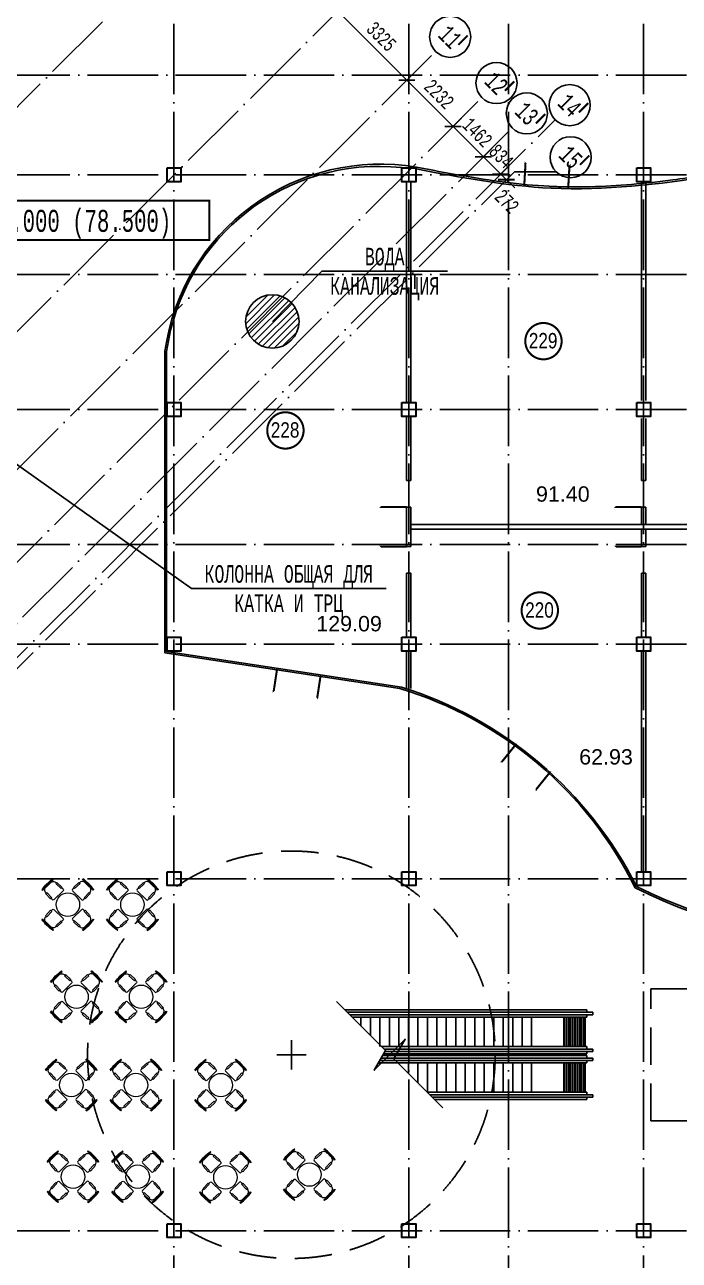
# Model space of a CAD drawing. Extents: x -4497 to 351150, y -50 to 322254.
# Drawn here: x 71684 to 93986, y 243079 to 285207 of the extents above; entities that cross this region are included whole.
import ezdxf
from ezdxf.enums import TextEntityAlignment as Align

# ---------------------------------------------------------------- set-up
doc = ezdxf.new("R2010")
doc.units = 0
doc.header["$LTSCALE"] = 100
doc.header["$PDMODE"] = 3
for name, pattern in [('ACAD_ISO04W100', [30, 24, -3, 0, -3]), ('DASHED', [19.05, 12.7, -6.35]), ('HIDDEN4', [10, 5, -5])]:
    doc.linetypes.add(name, pattern=pattern)
doc.layers.get('0').update_dxf_attribs({"linetype": 'CONTINUOUS'})
doc.layers.get('Defpoints').update_dxf_attribs({"linetype": 'CONTINUOUS'})
for name, color, linetype in [('axis', 40, 'CONTINUOUS'), ('COLON', 5, 'CONTINUOUS'), ('DIM', 130, 'CONTINUOUS'), ('DOORS', 8, 'CONTINUOUS'), ('EEE', 7, 'CONTINUOUS'), ('GKL', 5, 'CONTINUOUS'), ('Glass', 4, 'CONTINUOUS'), ('S', 2, 'CONTINUOUS'), ('TEXT', 2, 'CONTINUOUS'), ('WALL', 7, 'CONTINUOUS')]:
    doc.layers.add(name, color=color, linetype=linetype)
doc.layers.add('OBORUD', color=7, linetype='CONTINUOUS', true_color=0x83639d)
doc.styles.add('ARIEL-17.5', font='arial.ttf', dxfattribs={"height": 15})
doc.styles.add('MONOTXT1', font='monotxt1', dxfattribs={"width": 0.65, "height": 300})
doc.styles.add('ST_1', font='monotxt.shx', dxfattribs={"width": 0.65, "height": 600})
doc.styles.add('ST_2', font='monotxt.shx', dxfattribs={"width": 0.65, "height": 480})
doc.dimstyles.new('STY_DIM1', dxfattribs={"dimscale": 200, "dimtxt": 2.25, "dimasz": 2, "dimexe": 2, "dimexo": 2, "dimgap": 1, "dimtad": 1, "dimdec": 0, "dimzin": 0, "dimdsep": 46, "dimtxsty": 'ST_2', "dimblk1": 'ARCHTICK', "dimblk2": 'ARCHTICK', "dimsah": 1, "dimcen": 3, "dimclrd": 174, "dimclre": 174, "dimclrt": 174, "dimadec": 0, "dimazin": 0, "dimtfac": 1, "dimtdec": 0, "dimtix": 1, "dimtmove": 2, "dimatfit": 3, "dimldrblk": 'ARCHTICK', "dimfxl": 1, "dimtolj": 1, "dimtzin": 0, "dimarcsym": 0})

# ---------------------------------------------------------------- blocks, each defined once
blk = doc.blocks.new('столик кафе')
at = {"color": 74, "lineweight": 13}
for p, q in [((-262, 985), (-257, 956)), ((79, 945), (-79, 945)), ((257, 956), (262, 985)), ((-253, 552), (-256, 485)), ((-220, 450), (220, 450)), ((256, 485), (253, 552)), ((-985, 262), (-956, 257)), ((-945, -79), (-945, 79)), ((-552, 253), (-485, 256)), ((-450, 220), (-450, -220)), ((450, 220), (450, -220)), ((552, 253), (485, 256)), ((945, -79), (945, 79)), ((985, 262), (956, 257)), ((-956, -257), (-985, -262)), ((-485, -256), (-552, -253)), ((485, -256), (552, -253)), ((956, -257), (985, -262)), ((-253, -552), (-256, -485)), ((-220, -450), (220, -450)), ((256, -485), (253, -552)), ((-262, -985), (-257, -956)), ((79, -945), (-79, -945)), ((257, -956), (262, -985))]:
    blk.add_line(p, q, dxfattribs=at)
for points in [[(-270, 805), (-217, 803), (-227, 551), (-280, 553)], [(270, 805), (217, 803), (227, 551), (280, 553)], [(-805, 270), (-803, 217), (-551, 227), (-553, 280)], [(805, 270), (803, 217), (551, 227), (553, 280)], [(-805, -270), (-803, -217), (-551, -227), (-553, -280)], [(805, -270), (803, -217), (551, -227), (553, -280)], [(-270, -805), (-217, -803), (-227, -551), (-280, -553)], [(270, -805), (217, -803), (227, -551), (280, -553)]]:
    blk.add_lwpolyline(points, close=True, dxfattribs=at)
blk.add_circle((0, 0), 400, dxfattribs=at)
at = {"color": 74, "lineweight": 13, "extrusion": (0, 0, -1)}
for centre, major_axis, ratio, start_param, end_param in [((0, -406), (1528, 0), 0.923713, 4.540015, 4.884763), ((0, -406), (1499, 0), 0.922214, 4.540015, 4.884763), ((-109, 813), (95.6, 95.6), 1, 3.856825, 5.721497), ((109, 813), (95.6, 95.6), 1, -1.009108, 0.855564), ((-220, 485), (-25, 25), 1, 3.926991, 5.497787), ((220, 485), (25, 25), 1, 0.785398, 2.356194), ((485, 220), (25, 25), 1, 3.926991, 5.497787), ((813, 109), (95.6, -95.6), 1, 3.856825, 5.721497), ((-406, 0), (0, -1499), 0.922214, 4.540015, 4.884763), ((-406, 0), (0, -1528), 0.923713, 4.540015, 4.884763), ((485, -220), (25, -25), 1, 0.785398, 2.356194), ((813, -109), (95.6, -95.6), 1, -1.009108, 0.855564)]:
    blk.add_ellipse(centre, major_axis=major_axis, ratio=ratio, start_param=start_param, end_param=end_param, dxfattribs=at)
at = {"color": 74, "lineweight": 13}
for centre, major_axis, ratio, start_param, end_param in [((406, 0), (0, -1528), 0.923713, 4.540015, 4.884763), ((406, 0), (0, -1499), 0.922214, 4.540015, 4.884763), ((-813, 109), (-95.6, -95.6), 1, 3.856825, 5.721497), ((-485, 220), (-25, 25), 1, 3.926991, 5.497787), ((-813, -109), (-95.6, -95.6), 1, -1.009108, 0.855564), ((-485, -220), (-25, -25), 1, 0.785398, 2.356194), ((-220, -485), (-25, -25), 1, 3.926991, 5.497787), ((-109, -813), (95.6, -95.6), 1, 3.856825, 5.721497), ((109, -813), (95.6, -95.6), 1, -1.009108, 0.855564), ((220, -485), (25, -25), 1, 0.785398, 2.356194), ((0, 406), (1528, 0), 0.923713, 4.540015, 4.884763), ((0, 406), (1499, 0), 0.922214, 4.540015, 4.884763)]:
    blk.add_ellipse(centre, major_axis=major_axis, ratio=ratio, start_param=start_param, end_param=end_param, dxfattribs=at)
blk = doc.blocks.new('A$C584E3954')
at = {"layer": 'Glass', "linetype": 'Continuous'}
for p, q in [((-885, -1234), (-885, -1174)), ((615, -1234), (615, -1174))]:
    blk.add_line(p, q, dxfattribs=at)
blk.add_lwpolyline([(615, -1234, 70, 70, 0), (615, -1984, 0, 0, 0), (-135, -1234, 0, 0, 0), (-885, -1984, 70, 70, 0), (-885, -1234, 70, 70, 0)], format="xyseb", dxfattribs=at)
blk = doc.blocks.new('_ARCHTICK')
at = {"color": 0, "linetype": 'ByBlock', "const_width": 0.15}
blk.add_lwpolyline([(-0.5, -0.5), (0.5, 0.5)], dxfattribs=at)
blk = doc.blocks.new('*D220')
at = {"layer": 'axis', "color": 174, "lineweight": -2}
for p, q in [((82068, 285951), (84985, 283034)), ((82350, 285668), (82633, 285951)), ((84702, 283317), (84985, 283600))]:
    blk.add_line(p, q, dxfattribs=at)
at = {"layer": 'Defpoints', "color": 0}
for p in [(82350, 285668), (84702, 283317), (84702, 283317)]:
    blk.add_point(p, dxfattribs=at)
at = {"layer": 'axis', "color": 174, "lineweight": -2, "xscale": 400, "yscale": 400, "zscale": 400}
for p, rotation in [((82350, 285668), 134.9999999996083), ((84702, 283317), 314.9999999996082)]:
    blk.add_blockref('_ARCHTICK', p, dxfattribs=dict(at, rotation=rotation))
at = {"layer": 'axis', "color": 174, "insert": (83837, 284804), "char_height": 480, "attachment_point": 5, "rotation": 315, "style": 'ST_2'}
blk.add_mtext('\\A1;3325', dxfattribs=at)
blk = doc.blocks.new('*D221')
at = {"layer": 'axis', "color": 174, "lineweight": -2}
for p, q in [((84419, 283600), (86563, 281456)), ((84702, 283317), (84985, 283600)), ((86280, 281738), (86563, 282021))]:
    blk.add_line(p, q, dxfattribs=at)
at = {"layer": 'Defpoints', "color": 0}
for p in [(84702, 283317), (86280, 281738), (86280, 281738)]:
    blk.add_point(p, dxfattribs=at)
at = {"layer": 'axis', "color": 174, "lineweight": -2, "xscale": 400, "yscale": 400, "zscale": 400}
for p, rotation in [((84702, 283317), 134.9999999996083), ((86280, 281738), 314.9999999996082)]:
    blk.add_blockref('_ARCHTICK', p, dxfattribs=dict(at, rotation=rotation))
at = {"layer": 'axis', "color": 174, "insert": (85802, 282839), "char_height": 480, "attachment_point": 5, "rotation": 315, "style": 'ST_2'}
blk.add_mtext('\\A1;2232', dxfattribs=at)
blk = doc.blocks.new('*D222')
at = {"layer": 'axis', "color": 174, "lineweight": -2}
for p, q in [((86280, 281738), (85997, 282021)), ((86280, 281738), (86563, 282021)), ((86280, 281738), (87314, 280705)), ((87314, 280705), (87597, 280988)), ((87314, 280705), (87597, 280422))]:
    blk.add_line(p, q, dxfattribs=at)
at = {"layer": 'Defpoints', "color": 0}
for p in [(86280, 281738), (87314, 280705), (87314, 280705)]:
    blk.add_point(p, dxfattribs=at)
at = {"layer": 'axis', "color": 174, "lineweight": -2, "xscale": 400, "yscale": 400, "zscale": 400}
for p, rotation in [((86280, 281738), 314.9999999996082), ((87314, 280705), 134.9999999996083)]:
    blk.add_blockref('_ARCHTICK', p, dxfattribs=dict(at, rotation=rotation))
at = {"layer": 'axis', "color": 174, "insert": (87108, 281533), "char_height": 480, "attachment_point": 5, "rotation": 315, "style": 'ST_2'}
blk.add_mtext('\\A1;1462', dxfattribs=at)
blk = doc.blocks.new('*D223')
at = {"layer": 'axis', "color": 174, "lineweight": -2}
for p, q in [((87314, 280705), (87031, 280988)), ((87314, 280705), (87597, 280988)), ((87314, 280705), (87903, 280115)), ((87903, 280115), (88186, 280398)), ((87903, 280115), (88186, 279832))]:
    blk.add_line(p, q, dxfattribs=at)
at = {"layer": 'Defpoints', "color": 0}
for p in [(87314, 280705), (87903, 280115), (87903, 280115)]:
    blk.add_point(p, dxfattribs=at)
at = {"layer": 'axis', "color": 174, "lineweight": -2, "xscale": 400, "yscale": 400, "zscale": 400}
for p, rotation in [((87314, 280705), 314.9999999996082), ((87903, 280115), 134.9999999996083)]:
    blk.add_blockref('_ARCHTICK', p, dxfattribs=dict(at, rotation=rotation))
at = {"layer": 'axis', "color": 174, "insert": (87920, 280721), "char_height": 480, "attachment_point": 5, "rotation": 315, "style": 'ST_2'}
blk.add_mtext('\\A1;834', dxfattribs=at)
blk = doc.blocks.new('*D224')
at = {"layer": 'axis', "color": 174, "lineweight": -2}
for p, q in [((87903, 280115), (87621, 280398)), ((87903, 280115), (88186, 280398)), ((88096, 279923), (88379, 280205)), ((87903, 280115), (88096, 279923)), ((88096, 279923), (88379, 279640))]:
    blk.add_line(p, q, dxfattribs=at)
at = {"layer": 'Defpoints', "color": 0}
for p in [(87903, 280115), (88096, 279923), (88096, 279923)]:
    blk.add_point(p, dxfattribs=at)
at = {"layer": 'axis', "color": 174, "lineweight": -2, "xscale": 400, "yscale": 400, "zscale": 400}
for p, rotation in [((87903, 280115), 314.9999999996082), ((88096, 279923), 134.9999999996083)]:
    blk.add_blockref('_ARCHTICK', p, dxfattribs=dict(at, rotation=rotation))
at = {"layer": 'axis', "color": 174, "insert": (88115, 279182), "char_height": 480, "attachment_point": 5, "rotation": 315, "style": 'ST_2'}
blk.add_mtext('\\A1;272', dxfattribs=at)
blk = doc.blocks.new('A$C7174312D')
at = {"layer": 'WALL'}
for p, q in [((4250, -5750), (4250, -6750)), ((3750, -6250), (4750, -6250))]:
    blk.add_line(p, q, dxfattribs=at)
blk = doc.blocks.new('psw1')
at = {"color": 7, "linetype": 'Continuous'}
blk.add_circle((-347, 1), 350, dxfattribs=at)
at = {"color": 7, "linetype": 'Continuous', "style": 'MONOTXT1', "width": 0.65}
blk.add_attdef('99', text='', height=300, dxfattribs=at).set_placement((-347, 1), align=Align.MIDDLE)

msp = doc.modelspace()

# ---------------------------------------------------------------- hatches: boundary and pattern name
h = msp.add_hatch()
h.set_pattern_fill('ANSI31', color=256, scale=50, style=0)
h.set_pattern_definition([(45, (-5943.37, -141515.76), (-112.2532, 112.2532), [])])
h.paths.add_polyline_path([(81031.2, 275090.1, 1), (79211.1, 275090.1, 1)])

# ---------------------------------------------------------------- linework, layer by layer
at = {"linetype": 'HIDDEN4', "ltscale": 2000}
for p, q in [((90834.7, 251617.2), (82590.8, 251617.2)), ((91036.8, 251534.3), (82673.7, 251534.3)), ((91036.8, 251451.5), (82756.5, 251451.5)), ((90834.7, 251368.7), (82839.3, 251368.7)), ((90834.7, 250365.7), (83842.3, 250365.7)), ((91036.8, 250282.8), (83925.2, 250282.8)), ((91036.8, 249891.5), (83784.8, 249891.5)), ((91036.8, 249974.3), (83832.6, 249974.3)), ((90834.7, 250057.2), (83880.4, 250057.2)), ((90834.7, 250117.2), (83915.1, 250117.2)), ((91036.8, 250200), (83962.9, 250200)), ((90834.7, 249808.7), (83737, 249808.7)), ((90834.7, 248805.7), (85402.3, 248805.7)), ((91036.8, 248722.8), (85485.2, 248722.8)), ((91036.8, 248640), (85568, 248640)), ((90834.7, 248557.2), (85650.8, 248557.2))]:
    msp.add_line(p, q, dxfattribs=at)
at = {"linetype": 'Continuous'}
for p, q in [((90834.7, 251617.2), (90834.7, 251534.3)), ((91036.8, 251451.5), (91036.8, 251534.3)), ((90834.7, 251368.7), (90834.7, 251451.5)), ((90834.7, 250365.7), (90834.7, 250282.8)), ((91036.8, 250282.8), (91036.8, 250200)), ((90834.7, 250117.2), (90834.7, 250200)), ((90834.7, 250057.2), (90834.7, 249974.3)), ((90834.7, 249808.7), (90834.7, 249891.5)), ((91036.8, 249891.5), (91036.8, 249974.3)), ((90834.7, 248805.7), (90834.7, 248722.8)), ((90834.7, 248557.2), (90834.7, 248640)), ((91036.8, 248722.8), (91036.8, 248640))]:
    msp.add_line(p, q, dxfattribs=at)
for p, q in [((90048.4, 250365.7), (90048.4, 251368.7)), ((90076.4, 250365.7), (90076.4, 251368.7)), ((90141.1, 250365.7), (90141.1, 251368.7)), ((90205.8, 250365.7), (90205.8, 251368.7)), ((90270.5, 250365.7), (90270.5, 251368.7)), ((90335.2, 250365.7), (90335.2, 251368.7)), ((90400, 250365.7), (90400, 251368.7)), ((90464.7, 250365.7), (90464.7, 251368.7)), ((90529.4, 250365.7), (90529.4, 251368.7)), ((90594.1, 250365.7), (90594.1, 251368.7)), ((90658.8, 250365.7), (90658.8, 251368.7)), ((90723.5, 250365.7), (90723.5, 251368.7)), ((90775.7, 250365.7), (90775.7, 251368.7)), ((90048.4, 249808.7), (90048.4, 248805.7)), ((90076.4, 249808.7), (90076.4, 248805.7)), ((90141.1, 249808.7), (90141.1, 248805.7)), ((90205.8, 249808.7), (90205.8, 248805.7)), ((90270.5, 249808.7), (90270.5, 248805.7)), ((90335.2, 249808.7), (90335.2, 248805.7)), ((90400, 249808.7), (90400, 248805.7)), ((90464.7, 249808.7), (90464.7, 248805.7)), ((90529.4, 249808.7), (90529.4, 248805.7)), ((90594.1, 249808.7), (90594.1, 248805.7)), ((90658.8, 249808.7), (90658.8, 248805.7)), ((90723.5, 249808.7), (90723.5, 248805.7)), ((90775.7, 249808.7), (90775.7, 248805.7))]:
    msp.add_line(p, q)
at = {"flags": 128}
msp.add_lwpolyline([(80121.1, 275090.1), (81804, 276800.1), (86094, 276800.1)], dxfattribs=at)
msp.add_circle((80121.1, 275090.1), 910.1)
at = {"layer": 'axis', "linetype": 'ACAD_ISO04W100'}
for p, q in [((76769.3, 318243.4), (76769.3, 84615.2)), ((84769.3, 318243.4), (84769.3, 84615.2)), ((88169.3, 318243.4), (88169.3, 84615.2)), ((92769.3, 318243.4), (92769.3, 84615.2)), ((19600.9, 230576), (79504.5, 290479.6)), ((26342.9, 229660.8), (83333.1, 286651)), ((32937, 231552), (85684.5, 284299.6)), ((-1176.8, 283487.2), (272433.1, 283487.2)), ((38758, 234216.3), (87262.9, 282721.2)), ((57351.8, 249563.5), (89757.2, 281968.9)), ((44034.2, 237425.3), (88296.5, 281687.6)), ((53301.7, 245128.3), (88368.5, 280195.1)), ((-1176.8, 280087.2), (272433.1, 280087.2)), ((-1176.8, 276687.2), (272433.1, 276687.2)), ((-1176.8, 272087.2), (272433.1, 272087.2)), ((-1176.8, 256087.2), (272433.1, 256087.2)), ((-1176.8, 244087.2), (272433.1, 244087.2))]:
    msp.add_line(p, q, dxfattribs=at)
at = {"layer": 'axis'}
for p, q in [((89789, 280195.1), (88368.5, 280195.1)), ((89789, 280195.1), (88368.5, 280195.1)), ((84978.5, 276204.6), (84978.5, 276697.6))]:
    msp.add_line(p, q, dxfattribs=at)
at = {"layer": 'axis', "color": 6, "linetype": 'ACAD_ISO04W100'}
for p, q in [((-1176.8, 267487.2), (272433.1, 267487.2)), ((-1176.8, 264087.2), (272433.1, 264087.2))]:
    msp.add_line(p, q, dxfattribs=at)
at = {"layer": 'axis', "const_width": 70, "flags": 128}
for points in [[(86778.7, 284841.1), (86460.5, 284522.8)], [(88360.3, 283273.7), (88042, 282955.5)], [(90883.2, 282535.6), (90565, 282217.4)], [(89422.5, 282159.6), (89104.3, 281841.4)], [(90919.8, 280747.6), (90601.6, 280429.3)]]:
    msp.add_lwpolyline(points, dxfattribs=at)
at = {"layer": 'COLON', "color": 3, "lineweight": 30, "flags": 128}
for points in [[(76534.3, 280322.2), (77004.3, 280322.2), (77004.3, 279852.2), (76534.3, 279852.2), (76534.3, 280322.2)], [(84534.3, 280322.2), (85004.3, 280322.2), (85004.3, 279852.2), (84534.3, 279852.2), (84534.3, 280322.2)], [(92534.3, 280322.2), (93004.3, 280322.2), (93004.3, 279852.2), (92534.3, 279852.2), (92534.3, 280322.2)], [(76534.3, 272322.2), (77004.3, 272322.2), (77004.3, 271852.2), (76534.3, 271852.2), (76534.3, 272322.2)], [(84534.3, 272322.2), (85004.3, 272322.2), (85004.3, 271852.2), (84534.3, 271852.2), (84534.3, 272322.2)], [(92534.3, 272322.2), (93004.3, 272322.2), (93004.3, 271852.2), (92534.3, 271852.2), (92534.3, 272322.2)], [(76534.3, 264322.2), (77004.3, 264322.2), (77004.3, 263852.2), (76534.3, 263852.2), (76534.3, 264322.2)], [(84534.3, 264322.2), (85004.3, 264322.2), (85004.3, 263852.2), (84534.3, 263852.2), (84534.3, 264322.2)], [(92534.3, 264322.2), (93004.3, 264322.2), (93004.3, 263852.2), (92534.3, 263852.2), (92534.3, 264322.2)], [(76534.3, 256322.2), (77004.3, 256322.2), (77004.3, 255852.2), (76534.3, 255852.2), (76534.3, 256322.2)], [(84534.3, 256322.2), (85004.3, 256322.2), (85004.3, 255852.2), (84534.3, 255852.2), (84534.3, 256322.2)], [(92534.3, 256322.2), (93004.3, 256322.2), (93004.3, 255852.2), (92534.3, 255852.2), (92534.3, 256322.2)], [(76534.3, 244322.2), (77004.3, 244322.2), (77004.3, 243852.2), (76534.3, 243852.2), (76534.3, 244322.2)], [(84534.3, 244322.2), (85004.3, 244322.2), (85004.3, 243852.2), (84534.3, 243852.2), (84534.3, 244322.2)], [(92534.3, 244322.2), (93004.3, 244322.2), (93004.3, 243852.2), (92534.3, 243852.2), (92534.3, 244322.2)]]:
    msp.add_lwpolyline(points, dxfattribs=at)
at = {"layer": 'DIM', "flags": 128}
msp.add_lwpolyline([(68769.3, 272087.2), (77365.9, 265981.4), (83995.9, 265981.4)], dxfattribs=at)
at = {"layer": 'DOORS'}
msp.add_line((76769.3, 256087.2), (76769.3, 256087.2), dxfattribs=at)
at = {"layer": 'DOORS', "flags": 128}
for points in [[(84694.3, 268762.2, 70, 70, 0), (83794.3, 268762.2, 0, 0, 0), (84694.3, 269662.2, 0, 0, 0)], [(92694.3, 268762.2, 70, 70, 0), (91794.3, 268762.2, 0, 0, 0), (92694.3, 269662.2, 0, 0, 0)], [(84694.3, 267412.2, 70, 70, 0), (83794.3, 267412.2, 0, 0, 0), (84694.3, 266512.2, 0, 0, 0)], [(92694.3, 267412.2, 70, 70, 0), (91794.3, 267412.2, 0, 0, 0), (92694.3, 266512.2, 0, 0, 0)]]:
    msp.add_lwpolyline(points, format="xyseb", dxfattribs=at)
at = {"layer": 'EEE', "linetype": 'Continuous', "const_width": 70}
for points in [[(88738.5, 274417.5, 1), (89977.6, 274417.5, 1)], [(79946.6, 271373.3, 1), (81185.8, 271373.3, 1)], [(88614.1, 265234.8, 1), (89853.2, 265234.8, 1)]]:
    msp.add_lwpolyline(points, format="xyb", close=True, dxfattribs=at)
at = {"layer": 'GKL'}
for points in [[(84694.3, 272341.3), (84694.3, 279833)], [(84844.3, 272341.3), (84844.3, 279833)], [(92694.3, 272393.1), (92694.3, 279833)], [(92844.3, 272393.1), (92844.3, 279833)], [(84694.3, 269662.2), (84694.3, 271833)], [(84844.3, 269662.2), (84844.3, 271833)], [(92694.3, 269662.2), (92694.3, 271781.2)], [(92844.3, 269662.2), (92844.3, 271781.2)], [(84694.3, 269662.2), (84844.3, 269662.2)], [(92694.3, 269662.2), (92844.3, 269662.2)], [(84694.3, 267412.2), (84694.3, 268762.2)], [(84694.3, 268762.2), (84844.3, 268762.2)], [(84844.3, 267412.2), (84844.3, 268762.2)], [(92694.3, 268162.2), (92694.3, 268762.2)], [(92694.3, 268762.2), (92844.3, 268762.2)], [(92844.3, 268162.2), (92844.3, 268762.2)], [(84844.3, 268162.2), (142644.3, 268162.2)], [(84844.3, 268012.2), (142644.3, 268012.2)], [(92694.3, 267412.2), (92694.3, 268012.2)], [(92844.3, 267412.2), (92844.3, 268012.2)], [(84694.3, 267412.2), (84844.3, 267412.2)], [(92694.3, 267412.2), (92844.3, 267412.2)], [(84694.3, 266512.2), (84844.3, 266512.2)], [(84694.3, 264341.3), (84694.3, 266512.2)], [(84844.3, 264341.3), (84844.3, 266512.2)], [(92694.3, 264341.3), (92694.3, 266512.2)], [(92694.3, 266512.2), (92844.3, 266512.2)], [(92844.3, 264341.3), (92844.3, 266512.2)], [(84694.3, 262593), (84694.3, 263833)], [(84844.3, 262570.2), (84844.3, 263833)], [(92694.3, 256341.3), (92694.3, 263833)], [(92844.3, 256341.3), (92844.3, 263833)]]:
    msp.add_lwpolyline(points, dxfattribs=at)
at = {"layer": 'Glass'}
for p, q in [((76459.3, 263786), (76459.3, 274072.5)), ((76519.3, 263837.2), (76519.3, 274068.4)), ((76459.3, 263786), (84459.3, 262574.9)), ((76519.3, 263837.2), (84519.3, 262619.6))]:
    msp.add_line(p, q, dxfattribs=at)
for centre, radius, start, end in [((83794, 273047.4), 7406, 80.3893, 172.01185), ((83760.2, 273066.8), 7309.9, 84.0396, 172.12495), ((80634.1, 249927.4), 13213.3, 26.27711, 73.17229), ((80523.6, 249797.7), 13430.1, 26.65064, 72.69123), ((100507.6, 271851.8), 17966.8, 243.46843, 296.53229), ((100507.6, 271851.8), 17906.8, 243.53286, 296.57752)]:
    msp.add_arc(centre, radius, start, end, dxfattribs=at)
msp.add_spline([(85019.3, 280290.5), (89620, 279633.9), (100637.6, 280877.1), (128151.4, 279462.1), (139278.3, 282291.4)], degree=3, dxfattribs=at)
msp.add_open_spline([(85030.5, 280349.5), (85534, 280253.9), (86037.3, 280158.3), (87043.3, 279982.7), (87546, 279902.5), (88551, 279773), (89053.2, 279723.7), (89613.6, 279694.2), (89672, 279691.4), (89788.7, 279686.5), (89847.1, 279684.4), (90022.3, 279678.9), (90139.1, 279676.4), (90489.5, 279672.4), (90723.2, 279674.4), (91424.4, 279692.5), (91892.3, 279720.9), (92828.6, 279802.4), (93297.1, 279855.5), (94410.1, 280001.1), (95054.8, 280101.1), (96345.9, 280311.5), (96992.4, 280421.9), (98287.2, 280632.3), (98935.5, 280732.3), (99705.7, 280832.1), (99826.5, 280847.2), (100113.5, 280881.7), (100279.7, 280900.5), (100526.6, 280926.4), (100607.2, 280934.5), (100768.5, 280950.1), (100849.1, 280957.6), (101091.1, 280979.1), (101252.5, 280992.2), (101736.7, 281027.6), (102059.7, 281046.2), (103029, 281088.3), (103675.8, 281098.1), (105471.3, 281082.7), (106620.7, 281024.5), (108920.2, 280845.3), (110070.1, 280724.2), (112368.6, 280452.7), (113517.1, 280302.2), (115810.6, 280005.2), (116955.7, 279858.8), (119240.4, 279603.4), (120380, 279494.4), (122651.8, 279347.2), (123784, 279309.1), (125323.6, 279328.1), (125735.2, 279340.1), (126345.4, 279369.6), (126544.6, 279381), (127141.6, 279421.1), (127539, 279455.5), (128030, 279508.6), (128124.3, 279519.2), (128312.7, 279541.5), (128407, 279553.2), (128689.5, 279589.5), (128877.7, 279615.6), (129441.9, 279699.1), (129817.6, 279762), (130943.2, 279969.5), (131691.8, 280133.3), (133186.3, 280499), (133932.2, 280701), (135724.4, 281218), (136770, 281545.5), (138296.7, 282035.7), (138778.2, 282192.1), (139259.8, 282348.5)], degree=3, knots=[0, 0, 0, 0, 1526.2400789, 1526.2400789, 3052.4801577, 3052.4801577, 4578.7202366, 4578.7202366, 4756.2036387, 4756.2036387, 4933.6870407, 4933.6870407, 5288.6538448, 5288.6538448, 5998.587453, 5998.587453, 7418.4546695, 7418.4546695, 8838.3218859, 8838.3218859, 10788.2944825, 10788.2944825, 12738.2670792, 12738.2670792, 14688.2396758, 14688.2396758, 15050.8017629, 15050.8017629, 15549.2806313, 15549.2806313, 15790.9200021, 15790.9200021, 16032.5593728, 16032.5593728, 16515.8381143, 16515.8381143, 17482.3955974, 17482.3955974, 19415.5105634, 19415.5105634, 22845.0377663, 22845.0377663, 26274.5649691, 26274.5649691, 29704.092172, 29704.092172, 33133.6193749, 33133.6193749, 36563.1465778, 36563.1465778, 39992.6737806, 39992.6737806, 41246.5735433, 41246.5735433, 41854.8573321, 41854.8573321, 43071.4249097, 43071.4249097, 43360.7136783, 43360.7136783, 43650.0024468, 43650.0024468, 44228.579984, 44228.579984, 45385.7350582, 45385.7350582, 47700.0452068, 47700.0452068, 50014.3553553, 50014.3553553, 53267.2386235, 53267.2386235, 54765.9764638, 54765.9764638, 54765.9764638, 54765.9764638], dxfattribs=at)
at = {"layer": 'TEXT', "const_width": 70}
msp.add_lwpolyline([(70085.7, 277867.4), (77970.6, 277867.4), (77970.6, 279205.6), (70085.7, 279205.6)], close=True, dxfattribs=at)
at = {"layer": 'WALL', "linetype": 'DASHED'}
for p, q in [((93019.3, 252337.2), (111543.1, 252337.2)), ((93019.3, 247837.2), (93019.3, 252337.2)), ((93019.3, 247837.2), (111543.1, 247837.2))]:
    msp.add_line(p, q, dxfattribs=at)
at = {"layer": 'WALL'}
for p, q in [((83141.1, 251066.9), (83141.1, 251368.7)), ((83464.2, 250743.8), (83464.2, 251368.7)), ((83787.2, 250365.7), (83787.2, 251368.7)), ((84110.2, 250365.7), (84110.2, 251368.7)), ((84433.3, 250365.7), (84433.3, 251368.7)), ((84756.3, 250365.7), (84756.3, 251368.7)), ((85079.3, 250365.7), (85079.3, 251368.7)), ((85402.3, 250365.7), (85402.3, 251368.7)), ((85725.4, 250365.7), (85725.4, 251368.7)), ((86048.4, 250365.7), (86048.4, 251368.7)), ((86371.4, 250365.7), (86371.4, 251368.7)), ((86694.4, 250365.7), (86694.4, 251368.7)), ((87017.5, 250365.7), (87017.5, 251368.7)), ((87340.5, 250365.7), (87340.5, 251368.7)), ((87663.5, 250365.7), (87663.5, 251368.7)), ((87986.6, 250365.7), (87986.6, 251368.7)), ((88309.6, 250365.7), (88309.6, 251368.7)), ((88632.6, 250365.7), (88632.6, 251368.7)), ((88954.8, 250365.7), (88954.8, 251368.7)), ((80769.3, 249587.2), (80769.3, 250587.2)), ((80269.3, 250087.2), (81269.3, 250087.2)), ((83787.2, 249808.7), (83787.2, 249753.5)), ((84433.3, 249808.7), (84433.3, 249774.8)), ((84756.3, 249808.7), (84756.3, 249451.7)), ((85079.3, 249808.7), (85079.3, 249128.7)), ((85402.3, 249808.7), (85402.3, 248805.7)), ((85725.4, 249808.7), (85725.4, 248805.7)), ((86048.4, 249808.7), (86048.4, 248805.7)), ((86371.4, 249808.7), (86371.4, 248805.7)), ((86694.4, 249808.7), (86694.4, 248805.7)), ((87017.5, 249808.7), (87017.5, 248805.7)), ((87340.5, 249808.7), (87340.5, 248805.7)), ((87663.5, 249808.7), (87663.5, 248805.7)), ((87986.6, 249808.7), (87986.6, 248805.7)), ((88309.6, 249808.7), (88309.6, 248805.7)), ((88632.6, 249808.7), (88632.6, 248805.7)), ((88954.8, 249808.7), (88954.8, 248805.7))]:
    msp.add_line(p, q, dxfattribs=at)
at = {"layer": 'WALL', "flags": 128}
msp.add_lwpolyline([(85933.7, 248274.3), (84262.3, 249945.7), (84648.6, 250615), (83593, 249559.4), (83979.4, 250228.6), (82308, 251900)], dxfattribs=at)
at = {"layer": 'WALL', "linetype": 'DASHED'}
msp.add_circle((80769.3, 250087.2), 6945, dxfattribs=at)

# ---------------------------------------------------------------- block references
at = {"layer": 'axis', "linetype": 'ACAD_ISO04W100'}
ref = msp.add_blockref('psw1', (85687, 285283.6), dxfattribs=dict(at, xscale=-2.000000000015772, yscale=2, zscale=2, rotation=315))
ref.add_attrib('99', '11', dxfattribs={"layer": '0', "color": 7, "linetype": 'Continuous', "height": 600, "rotation": 315, "style": 'MONOTXT1', "width": 0.65}).set_placement((86179.5, 284794.5), align=Align.MIDDLE)
ref = msp.add_blockref('psw1', (87265.4, 283705.3), dxfattribs=dict(at, xscale=-2.000000000015772, yscale=2, zscale=2, rotation=315))
ref.add_attrib('99', '12', dxfattribs={"layer": '0', "color": 7, "linetype": 'Continuous', "height": 600, "rotation": 315, "style": 'MONOTXT1', "width": 0.65}).set_placement((87757.9, 283216.2), align=Align.MIDDLE)
ref = msp.add_blockref('psw1', (88299, 282671.6), dxfattribs=dict(at, xscale=-2.000000000015772, yscale=2, zscale=2, rotation=315))
ref.add_attrib('99', '13', dxfattribs={"layer": '0', "color": 7, "linetype": 'Continuous', "height": 600, "rotation": 315, "style": 'MONOTXT1', "width": 0.65}).set_placement((88791.5, 282182.5), align=Align.MIDDLE)
at = {"layer": 'axis', "linetype": 'ACAD_ISO04W100', "xscale": 2.000000000015772, "yscale": 2, "zscale": 2, "rotation": 315}
for p, values in [((90741.3, 281971.4), {'99': '14'}), ((90773.1, 280197.5), {'99': '15'})]:
    msp.add_blockref('psw1', p, dxfattribs=at).add_auto_attribs(values)
at = {"layer": 'Glass'}
for p, rotation in [((89249.2, 278495.1), 176.7255725926923), ((81337.4, 264291.7), 351.3464023724758), ((89860, 261047.3), 321.1552680929183)]:
    msp.add_blockref('A$C584E3954', p, dxfattribs=dict(at, rotation=rotation))
at = {"layer": 'OBORUD', "rotation": 134.9999999241446}
for p in [(73153.3, 255205.5), (75354.9, 255205.5), (70332.3, 252062.1), (73448.1, 252062.1), (75649.8, 252062.1), (73271, 249054.3), (75472.7, 249054.3), (78363.7, 249050.6), (73330.1, 245928.5), (75531.7, 245928.5), (78522.6, 245906.5), (81382.5, 246001.8)]:
    msp.add_blockref('столик кафе', p, dxfattribs=at)
at = {"layer": 'WALL'}
msp.add_blockref('A$C7174312D', (76519.3, 256337.2), dxfattribs=at)

# ---------------------------------------------------------------- texts
at = {"style": 'ST_1', "width": 0.65}
msp.add_text('ВОДА', height=600, dxfattribs=at).set_placement((83949, 277000.1), align=Align.CENTER)
msp.add_text('КАНАЛИЗАЦИЯ', height=600, dxfattribs=at).set_placement((83949, 276600.1), align=Align.TOP_CENTER)
at = {"layer": 'DIM', "style": 'ST_1', "width": 0.65}
msp.add_text('КОЛОННА ОБЩАЯ ДЛЯ', height=600, dxfattribs=at).set_placement((80680.9, 266181.4), align=Align.CENTER)
msp.add_text('КАТКА И ТРЦ', height=600, dxfattribs=at).set_placement((80680.9, 265781.4), align=Align.TOP_CENTER)
at = {"layer": 'EEE', "linetype": 'Continuous', "lineweight": 20, "style": 'ARIEL-17.5', "width": 0.8}
for s, p in [('229', (89346.9, 274434.2)), ('228', (80555, 271390)), ('220', (89222.5, 265251.5))]:
    msp.add_text(s, height=523.25, dxfattribs=at).set_placement(p, align=Align.MIDDLE)
at = {"layer": 'S', "linetype": 'Continuous', "lineweight": 20, "style": 'ARIEL-17.5'}
for s, p in [('91.40', (90018.3, 268944.1)), ('129.09', (82735.2, 264523.1)), ('62.93', (91489.7, 259982.1))]:
    msp.add_text(s, height=523.25, dxfattribs=at).set_placement(p, align=Align.CENTER)
at = {"layer": 'TEXT', "color": 7, "linetype": 'Continuous', "lineweight": 20, "style": 'ST_1', "width": 0.65}
msp.add_text('0.000 (78.500)', height=750, dxfattribs=at).set_placement((73722.6, 278144.5), align=Align.CENTER)

# ---------------------------------------------------------------- dimensions: what is measured, and where the dimension line sits
at = {"layer": 'axis'}
for base, p1, p2, picture, middle in [((84701.8, 283316.8), (82350.4, 285668.2), (84701.8, 283316.8), '*D220', (83837.2, 284803.7)), ((86280.1, 281738.5), (84701.8, 283316.8), (86280.1, 281738.5), '*D221', (85802.1, 282838.8)), ((87313.8, 280704.8), (86280.1, 281738.5), (87313.8, 280704.8), '*D222', (87108.1, 281532.8)), ((87903.5, 280115.1), (87313.8, 280704.8), (87903.5, 280115.1), '*D223', (87919.8, 280721.1))]:
    dim = msp.add_linear_dim(base=base, p1=p1, p2=p2, angle=135, dimstyle='STY_DIM1', override={"dimscale": 200, "dimtxt": 450, "dimexo": 0, "dimdle": 2, "dimadec": 2, "dimfxl": 0.18}, dxfattribs=at)
    dim.commit()
    dim.dimension.update_dxf_attribs({"geometry": picture, "text_midpoint": middle})
dim = msp.add_linear_dim(base=(88096, 279922.6), p1=(87903.5, 280115.1), p2=(88096, 279922.6), angle=135, dimstyle='STY_DIM1', override={"dimscale": 200, "dimtxt": 450, "dimexo": 0, "dimdle": 2, "dimadec": 2, "dimfxl": 0.18}, dxfattribs=at)
dim.commit()
dim.dimension.update_dxf_attribs({"geometry": '*D224', "text_midpoint": (88114.7, 279181.7), "dimtype": 160})

doc.saveas('drawing.dxf')
